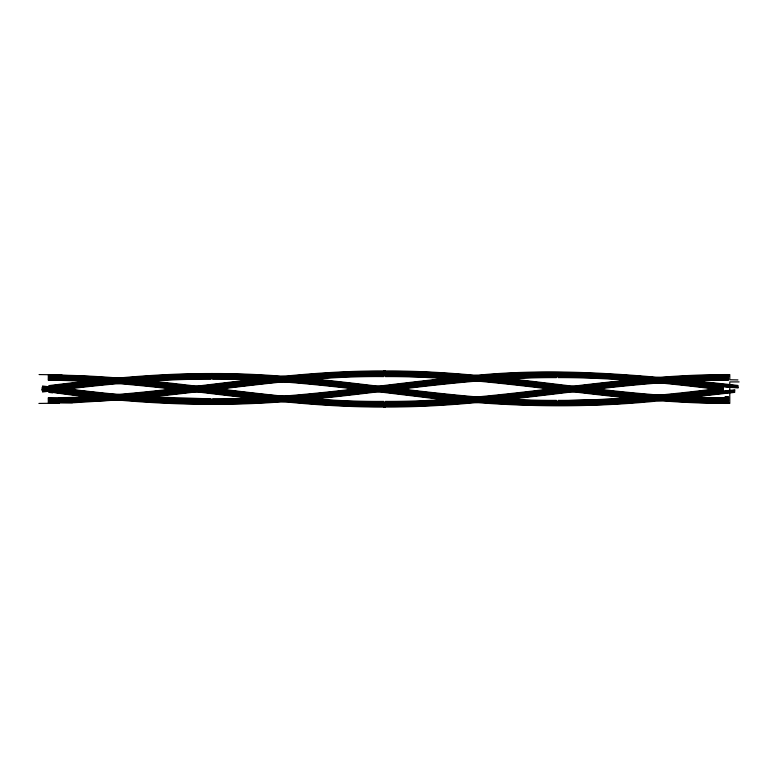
<?xml version="1.0" encoding="UTF-8"?>
<svg xmlns="http://www.w3.org/2000/svg" width="778" height="778" viewBox="0 0 778 778"><rect width="100%" height="100%" fill="white"/><g stroke="black" fill="none" stroke-linecap="round" stroke-linejoin="round"><path stroke-width="1.17" d="M738.205 387.891C677.959 382.815 617.333 373.284 556.474 374.578M42.479 389.438C98.456 382.543 154.676 376.396 211.159 376.601M48.965 385.596C103.338 378.935 157.953 373.275 212.802 373.557M49.024 386.102C103.377 379.45 157.973 373.78 212.802 374.072M42.43 387.415C98.971 380.452 155.746 374.257 212.802 374.578M42.255 387.95L49.14 387.113M49.111 387.113C103.289 380.481 158.051 374.792 212.802 375.084M42.313 388.446L49.199 387.619M49.14 387.629C103.163 381.006 158.099 375.288 212.793 375.589M42.382 388.951L49.257 388.125M49.17 388.134C103.046 381.521 158.148 375.793 212.793 376.095M42.284 389.973C98.329 383.077 154.608 376.902 211.159 377.106M42.352 390.478C98.378 383.583 154.627 377.418 211.159 377.612M42.411 390.984C98.417 384.089 154.657 377.923 211.159 378.127M42.469 391.48C98.456 384.595 154.676 378.429 211.159 378.633M42.527 391.986C98.495 385.1 154.696 378.935 211.159 379.139M722.82 388.018C668.156 394.728 613.259 400.573 558.118 400.388M722.879 388.523C668.166 395.195 613.375 402.07 558.118 401.399M723.005 389.535C639.409 401.584 554.306 406.476 470.009 398.365C384.206 390.702 298.985 375.132 212.579 375.589M723.063 390.041L699.422 393.367M718.133 391.139L723.122 390.537M717.238 391.742L698.8 393.444C612.344 404.463 524.664 406.252 438.063 395.739C363.083 387.463 288.22 375.793 212.579 376.095M716.557 392.336L734.695 390.352M716.684 393.347L734.695 391.363M716.801 394.358L734.695 392.375M716.538 392.345L675.469 397.052M716.655 393.347L699.461 395.389M716.781 394.358L674.993 399.143L674.779 397.12C589.189 408.528 502.005 405.503 416.395 394.835C348.69 386.773 280.897 377.418 212.569 377.612M702.602 391.976L671.268 395.457M702.028 393.065L734.928 389.895M698.663 393.95C614.319 404.609 528.797 406.826 444.248 396.906C367.177 388.66 290.301 376.28 212.569 376.601M700.044 394.816L675.528 397.548M675.576 398.054L734.695 390.857M675.635 398.56L734.695 391.869M673.398 397.266C589.189 407.098 503.959 405.396 419.916 394.738C351.034 386.598 282.093 376.902 212.569 377.106M672.756 397.85L673.447 397.772M672.805 398.346L673.505 398.278M672.853 398.851L674.244 398.706M671.861 394.378L612.899 399.27L558.118 400.894M674.137 397.704C588.742 409.053 501.752 405.97 416.337 395.341C348.651 387.279 280.877 377.933 212.569 378.127M674.195 398.2C588.761 409.559 501.732 406.486 416.279 395.846C348.612 387.784 280.858 378.439 212.559 378.633M674.302 399.211C588.79 409.238 502.238 407.39 416.911 396.43C349.03 388.358 281.072 378.944 212.559 379.139M121.446 394.67C209.428 387.123 296.729 370.805 385.305 371.524M121.621 396.692L66.159 399.941M121.747 398.21C233.449 387.852 345.024 366.808 457.629 377.904C548.004 384.42 637.736 402.907 728.539 401.399L728.539 396.858M121.738 399.727L73.842 402.722L48.324 402.362M100.197 399.309C195.424 393.016 289.601 373.751 385.314 374.568M100.236 399.814L79.405 400.962M79.22 396.906C181.614 392.384 282.57 370.104 385.305 371.018M79.268 397.928L72.335 398.21M79.453 401.983L48.314 401.847M72.354 398.715L48.275 398.803M72.461 401.759C176.577 400.028 279.273 375.434 383.71 376.601M72.442 402.771L48.324 402.868M66.188 400.962L48.304 400.835M59.167 397.597C168.359 397.208 275.889 370.746 385.305 372.03M59.254 403.179L38.9 403.432M48.265 397.791C161.114 399.843 272.271 371.038 385.314 372.536M48.275 398.297C161.104 400.407 272.281 371.505 385.314 373.051M48.285 399.309C161.192 400.349 272.271 372.312 385.314 373.557M48.294 399.824C161.134 401.37 272.281 372.429 385.314 374.062M48.294 400.33C169.41 403.247 288.832 370.046 410.346 375.959C516.981 378.653 621.962 402.81 728.772 402.411M48.304 401.341C169.448 403.296 288.823 370.766 410.337 376.464C517.137 379.168 622.283 403.403 729.287 402.916M724.124 376.63C610.03 376.951 497.91 404.385 383.749 403.412M724.921 376.124L728.84 376.095M383.729 371.038C491.628 369.997 597.592 394.641 705.257 397.47M383.729 371.544C498.183 370.172 610.672 398.783 724.989 397.821L724.989 396.858M383.729 372.049C486.775 371.057 588.012 393.522 690.708 397.957M383.729 372.555C479.802 371.651 574.329 391.081 669.907 397.334M383.739 373.07C498.533 371.816 611.382 400.544 726 398.842L726 396.858M383.739 373.576C498.863 372.283 612.004 401.059 727.022 399.863L727.022 396.858M383.739 374.082L427.715 375.084L472.849 378.118L615.719 394.164L668.419 398.764L696.184 400.213L727.527 400.378L727.527 396.858M383.749 374.588C497.648 373.236 609.602 401.604 723.346 400.855M385.334 376.601C500.847 375.91 614.289 403.947 729.793 403.422L729.793 381.92L739.1 381.91M728.84 375.589C625.716 375.181 524.314 397.714 421.472 401.662C296.175 408.771 173.251 376.795 48.324 375.648M728.539 376.601L724.133 376.124C621.68 376.319 520.949 398.725 418.71 402.275C294.337 408.878 172.327 377.272 48.314 376.153M728.539 377.116C612.947 376.785 499.379 404.891 383.739 403.918M728.548 377.622C612.947 377.301 499.379 405.406 383.739 404.424M728.548 378.127C612.947 377.807 499.379 405.912 383.739 404.93M728.548 378.633C612.947 378.322 499.379 406.427 383.729 405.445M728.548 379.139C612.947 378.828 499.379 406.943 383.729 405.951M728.548 379.654C612.947 379.343 499.369 407.448 383.729 406.456M728.558 380.16C612.947 379.859 499.369 407.964 383.729 406.962M212.559 398.861C297.468 399.299 381.23 384.235 465.526 376.464C556.387 366.039 647.588 375.628 737.914 385.45M212.559 399.367C297.021 399.804 380.345 384.916 464.184 377.097C555.482 366.496 647.14 376.075 737.914 385.956M212.569 399.882C286.975 400.164 360.622 388.864 434.377 380.617C520.083 370.182 606.898 371.048 692.527 381.813M212.569 400.388C297.517 400.826 381.327 385.762 465.662 377.982C556.494 367.595 647.666 377.369 737.914 386.462M212.569 400.894C298.003 401.341 382.27 386.092 467.101 378.361C557.466 368.13 648.132 377.962 737.914 386.977M212.569 401.399C328.442 402.002 442.205 373.732 558.089 374.568M212.579 401.905C288.687 402.216 363.987 390.361 439.453 382.105C524.576 371.933 610.759 373.498 695.746 384.206M212.579 402.421C295.251 402.829 376.873 388.64 458.913 380.646C546.885 370.97 635.568 376.484 723.063 387.959M212.579 402.926C288.726 403.237 364.065 391.383 439.56 383.116C524.615 372.944 610.711 374.51 695.629 385.217M556.474 374.072L558.089 374.062M558.089 376.601C613.288 376.416 668.234 382.251 722.947 388.971C638.777 400.524 553.469 406.476 468.667 397.743C383.321 390.011 298.528 374.636 212.579 375.074M558.089 377.106C613.268 376.922 668.195 382.757 722.879 389.477M558.089 377.612C613.249 377.427 668.156 383.262 722.82 389.982M737.914 387.483L731.583 387.483L692.41 382.825M556.474 400.378C440.679 400.952 327.003 372.711 211.188 373.557M556.474 400.884C440.679 401.467 327.003 373.216 211.188 374.062M556.474 401.39C440.688 401.973 326.993 373.732 211.188 374.568M211.159 401.905C154.744 401.536 97.853 397.062 42.275 388.028M211.159 402.411L150.728 400.456M211.159 402.916L152.78 401.088L76.847 393.658M556.474 376.61C473.676 376.212 391.927 390.449 309.761 398.433C224.21 407.711 137.93 402.887 52.797 391.84M556.474 377.116C469.494 376.659 383.71 392.501 297.313 400.057C212.404 408.022 126.542 402.848 42.43 390.585M556.474 377.622C470.437 377.184 385.567 392.647 300.143 400.33C216.537 408.256 131.871 403.996 49.014 391.898M39.065 374.568L62.065 374.899M211.159 398.861L150.951 396.906M211.159 399.367C154.686 399.425 98.534 392.686 42.518 386.014M211.159 399.873C164.839 399.98 118.635 395.992 72.655 390.624M211.159 400.388C161.999 400.067 112.577 396.692 64.02 389.613M211.159 400.894C154.598 400.942 98.116 395.545 42.391 387.016M383.71 401.399C271.259 402.479 160.569 374.675 48.324 375.132M385.334 401.399C500.847 402.09 614.289 374.053 729.793 374.578L729.803 379.752L737.914 379.917M211.159 401.399C154.579 401.467 98.077 396.031 42.333 387.522M385.314 403.432C272.261 404.356 161.26 377.447 48.304 376.659M385.314 403.938C272.261 404.871 161.25 377.952 48.304 377.165M385.314 404.443C272.251 405.387 161.25 378.458 48.294 377.67M385.314 404.949C272.251 405.892 161.241 378.974 48.294 378.176M385.314 405.464C276.822 406.408 170.275 381.551 62.007 378.954M385.305 405.97C272.3 406.515 161.027 380.695 48.285 378.691M385.305 406.476C272.242 407.419 161.231 380.51 48.275 379.703M385.305 406.982C272.242 407.925 161.221 381.026 48.265 380.209M728.266 401.895L723.355 401.866M48.275 379.197L61.997 379.46M62.794 375.414C185.504 378.876 306.542 409.14 429.777 400.787C529.808 396.197 629.344 374.218 729.287 375.346M705.247 397.976L725.495 398.336L725.495 396.858M705.179 400.514L696.864 400.242M705.16 401.02L728.033 400.884L728.033 396.858M696.903 399.221L669.868 397.84M690.689 398.462L726.506 399.357L726.506 396.858M150.922 397.422L104.524 393.571L42.459 386.51M150.699 400.962L77.499 394.242L42.479 388.562M695.775 384.215L723.132 387.463M695.658 385.217L723.005 388.465M72.597 391.13L73.2 391.198M72.539 391.635L73.142 391.704M73.093 392.209L53.682 389.408M76.798 394.164L42.09 389.535M63.66 392.637L42.031 390.041M53.556 390.41L42.148 389.029M52.68 392.851L48.956 392.394"/></g></svg>
